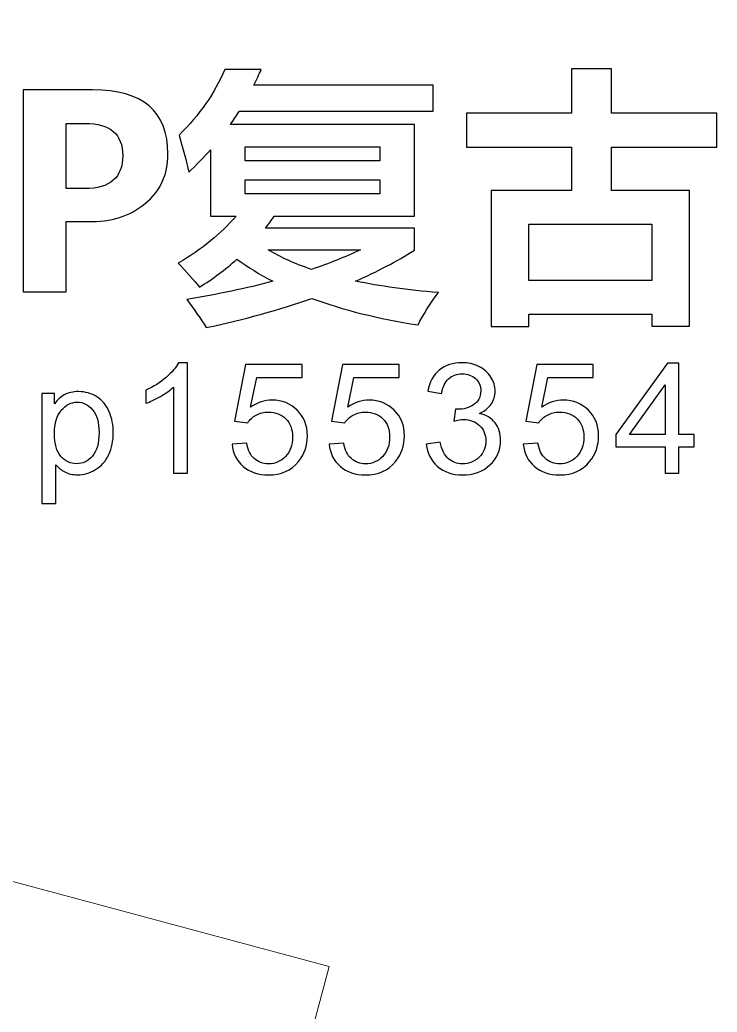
# Model space of a CAD drawing. Header units: centimetres. Extents: x -84 to 49, y -29 to 29.
# Drawn here: x 26.29 to 30.4, y -20.82 to -14.98 of the extents above; entities that cross this region are included whole.
import ezdxf

# ---------------------------------------------------------------- set-up
doc = ezdxf.new("R2010")
doc.units = ezdxf.units.CM
doc.header["$MEASUREMENT"] = 0
doc.layers.add('layer 1', color=7, linetype='Continuous')

msp = doc.modelspace()

# ---------------------------------------------------------------- linework, layer by layer
at = {"layer": 'layer 1', "color": 142, "lineweight": 20}
for points, knots in [([(3.62813, -26.66541), (3.62813, -26.66541), (28.50078, -26.66541), (28.50078, -26.66541), (28.50078, -26.66541), (28.50078, -26.66541), (29.88813, -21.49287), (29.88813, -21.49287), (29.88813, -21.49287), (29.88813, -21.49287), (28.47722, -21.11484), (28.47722, -21.11484), (28.47722, -21.11484), (28.47722, -21.11484), (28.21859, -22.08017), (28.21859, -22.08017), (28.21859, -22.08017), (28.21859, -22.08017), (27.73561, -21.95077), (27.73561, -21.95077), (27.73561, -21.95077), (27.73561, -21.95077), (27.99426, -20.98543), (27.99426, -20.98543), (27.99426, -20.98543), (27.99426, -20.98543), (27.99402, -20.98537), (27.99402, -20.98537), (27.99402, -20.98537), (27.99402, -20.98537), (28.11046, -20.55067), (28.11046, -20.55067), (28.11046, -20.55067), (28.11046, -20.55067), (24.24679, -19.51544), (24.24679, -19.51544), (24.24679, -19.51544), (24.24679, -19.51544), (24.13033, -19.95009), (24.13033, -19.95009), (24.13033, -19.95009), (24.13033, -19.95009), (20.36115, -18.94022), (20.36115, -18.94022), (20.36115, -18.94022), (20.36115, -18.94022), (20.19035, -19.57772), (20.19035, -19.57772), (20.19035, -19.57772), (20.19035, -19.57772), (20.33524, -19.61651), (20.33524, -19.61651), (20.33524, -19.61651), (20.33524, -19.61651), (20.27827, -19.82902), (20.27827, -19.82902), (20.27827, -19.82902), (20.27827, -19.82902), (20.1334, -19.79022), (20.1334, -19.79022), (20.1334, -19.79022), (20.1334, -19.79022), (20.06353, -20.05098), (20.06353, -20.05098), (20.06353, -20.05098), (20.06353, -20.05098), (19.77375, -19.97339), (19.77375, -19.97339), (19.77375, -19.97339), (19.77375, -19.97339), (19.84361, -19.71259), (19.84361, -19.71259), (19.84361, -19.71259), (19.84361, -19.71259), (19.69872, -19.67372), (19.69872, -19.67372), (19.69872, -19.67372), (19.69872, -19.67372), (19.75571, -19.46125), (19.75571, -19.46125), (19.75571, -19.46125), (19.75571, -19.46125), (19.90057, -19.50003), (19.90057, -19.50003), (19.90057, -19.50003), (19.90057, -19.50003), (20.07139, -18.86255), (20.07139, -18.86255), (20.07139, -18.86255), (20.07139, -18.86255), (16.30426, -17.85308), (16.30426, -17.85308), (16.30426, -17.85308), (16.30426, -17.85308), (16.4343, -17.36768), (16.4343, -17.36768), (16.4343, -17.36768), (13.91012, -12.86763), (11.62689, -4.30798), (17.20939, 2.113), (17.20939, 2.113), (17.20939, 2.113), (16.32521, 5.41296), (16.32521, 5.41296), (16.32521, 5.41296), (15.85448, 7.16956), (14.84009, 7.59481), (12.94908, 7.06738), (12.94908, 7.06738), (12.94908, 7.06738), (3.62849, 4.56991), (3.62849, 4.56991), (3.62849, 4.56991), (3.62849, 4.56991), (3.62849, -9.16541), (3.62849, -9.16541), (3.62849, -9.16541), (3.62849, -9.16541), (4.12813, -9.16539), (4.12813, -9.16539), (4.12813, -9.16539), (4.12813, -9.16539), (4.12812, -11.0153), (4.12812, -11.0153), (4.12812, -11.0153), (4.12812, -11.0153), (4.78809, -11.01539), (4.78809, -11.01539), (4.78809, -11.01539), (4.78809, -11.01539), (4.7881, -10.86542), (4.7881, -10.86542), (4.7881, -10.86542), (4.7881, -10.86542), (5.0081, -10.86543), (5.0081, -10.86543), (5.0081, -10.86543), (5.0081, -10.86543), (5.0081, -11.0154), (5.0081, -11.0154), (5.0081, -11.0154), (5.0081, -11.0154), (5.27811, -11.01541), (5.27811, -11.01541), (5.27811, -11.01541), (5.27811, -11.01541), (5.2781, -11.31542), (5.2781, -11.31542), (5.2781, -11.31542), (5.2781, -11.31542), (5.0081, -11.31541), (5.0081, -11.31541), (5.0081, -11.31541), (5.0081, -11.31541), (5.0081, -11.46541), (5.0081, -11.46541), (5.0081, -11.46541), (5.0081, -11.46541), (4.78808, -11.46542), (4.78808, -11.46542), (4.78808, -11.46542), (4.78808, -11.46542), (4.7881, -11.31541), (4.7881, -11.31541), (4.7881, -11.31541), (4.7881, -11.31541), (4.12809, -11.31541), (4.12809, -11.31541), (4.12809, -11.31541), (4.12809, -11.31541), (4.1281, -13.16539), (4.1281, -13.16539), (4.1281, -13.16539), (4.1281, -13.16539), (3.62849, -13.16541), (3.62849, -13.16541), (3.62849, -13.16541), (3.62849, -13.16541), (3.62849, -14.3219), (3.62849, -14.3219), (3.62849, -14.3219), (3.62849, -14.3219), (3.62813, -14.3219), (3.62813, -14.3219), (3.62813, -14.3219), (3.62812, -18.43644), (3.62813, -22.55089), (3.62813, -26.66541)], [0, 0, 0, 0, 0.0212766, 0.0212766, 0.0212766, 0.0212766, 0.0425532, 0.0425532, 0.0425532, 0.0425532, 0.0638298, 0.0638298, 0.0638298, 0.0638298, 0.0851064, 0.0851064, 0.0851064, 0.0851064, 0.106383, 0.106383, 0.106383, 0.106383, 0.1276596, 0.1276596, 0.1276596, 0.1276596, 0.1489362, 0.1489362, 0.1489362, 0.1489362, 0.1702128, 0.1702128, 0.1702128, 0.1702128, 0.1914894, 0.1914894, 0.1914894, 0.1914894, 0.212766, 0.212766, 0.212766, 0.212766, 0.2340426, 0.2340426, 0.2340426, 0.2340426, 0.2553191, 0.2553191, 0.2553191, 0.2553191, 0.2765957, 0.2765957, 0.2765957, 0.2765957, 0.2978723, 0.2978723, 0.2978723, 0.2978723, 0.3191489, 0.3191489, 0.3191489, 0.3191489, 0.3404255, 0.3404255, 0.3404255, 0.3404255, 0.3617021, 0.3617021, 0.3617021, 0.3617021, 0.3829787, 0.3829787, 0.3829787, 0.3829787, 0.4042553, 0.4042553, 0.4042553, 0.4042553, 0.4255319, 0.4255319, 0.4255319, 0.4255319, 0.4468085, 0.4468085, 0.4468085, 0.4468085, 0.4680851, 0.4680851, 0.4680851, 0.4680851, 0.4893617, 0.4893617, 0.4893617, 0.4893617, 0.5106383, 0.5106383, 0.5106383, 0.5106383, 0.5319149, 0.5319149, 0.5319149, 0.5319149, 0.5531915, 0.5531915, 0.5531915, 0.5531915, 0.5744681, 0.5744681, 0.5744681, 0.5744681, 0.5957447, 0.5957447, 0.5957447, 0.5957447, 0.6170213, 0.6170213, 0.6170213, 0.6170213, 0.6382979, 0.6382979, 0.6382979, 0.6382979, 0.6595745, 0.6595745, 0.6595745, 0.6595745, 0.6808511, 0.6808511, 0.6808511, 0.6808511, 0.7021277, 0.7021277, 0.7021277, 0.7021277, 0.7234043, 0.7234043, 0.7234043, 0.7234043, 0.7446809, 0.7446809, 0.7446809, 0.7446809, 0.7659574, 0.7659574, 0.7659574, 0.7659574, 0.787234, 0.787234, 0.787234, 0.787234, 0.8085106, 0.8085106, 0.8085106, 0.8085106, 0.8297872, 0.8297872, 0.8297872, 0.8297872, 0.8510638, 0.8510638, 0.8510638, 0.8510638, 0.8723404, 0.8723404, 0.8723404, 0.8723404, 0.893617, 0.893617, 0.893617, 0.893617, 0.9148936, 0.9148936, 0.9148936, 0.9148936, 0.9361702, 0.9361702, 0.9361702, 0.9361702, 0.9574468, 0.9574468, 0.9574468, 0.9574468, 0.9787234, 0.9787234, 0.9787234, 0.9787234, 1, 1, 1, 1]), ([(48.16047, 1.17532), (48.16047, 1.17532), (48.16046, -23.69733), (48.16046, -23.69733), (48.16046, -23.69733), (48.16046, -23.69733), (42.98791, -25.0847), (42.98791, -25.0847), (42.98791, -25.0847), (42.98791, -25.0847), (42.60987, -23.67379), (42.60987, -23.67379), (42.60987, -23.67379), (42.60987, -23.67379), (43.57524, -23.41513), (43.57524, -23.41513), (43.57524, -23.41513), (43.57524, -23.41513), (43.44583, -22.93214), (43.44583, -22.93214), (43.44583, -22.93214), (43.44583, -22.93214), (42.48046, -23.19082), (42.48046, -23.19082), (42.48046, -23.19082), (42.48046, -23.19082), (42.4804, -23.19059), (42.4804, -23.19059), (42.4804, -23.19059), (42.4804, -23.19059), (42.04573, -23.30701), (42.04573, -23.30701), (42.04573, -23.30701), (42.04573, -23.30701), (41.01048, -19.44335), (41.01048, -19.44335), (41.01048, -19.44335), (41.01048, -19.44335), (41.44513, -19.32691), (41.44513, -19.32691), (41.44513, -19.32691), (41.44513, -19.32691), (40.43524, -15.55772), (40.43524, -15.55772), (40.43524, -15.55772), (40.43524, -15.55772), (41.07276, -15.38691), (41.07276, -15.38691), (41.07276, -15.38691), (41.07276, -15.38691), (41.11155, -15.53181), (41.11155, -15.53181), (41.11155, -15.53181), (41.11155, -15.53181), (41.32406, -15.47484), (41.32406, -15.47484), (41.32406, -15.47484), (41.32406, -15.47484), (41.28523, -15.32994), (41.28523, -15.32994), (41.28523, -15.32994), (41.28523, -15.32994), (41.54602, -15.26009), (41.54602, -15.26009), (41.54602, -15.26009), (41.54602, -15.26009), (41.46842, -14.9703), (41.46842, -14.9703), (41.46842, -14.9703), (41.46842, -14.9703), (41.2076, -15.04018), (41.2076, -15.04018), (41.2076, -15.04018), (41.2076, -15.04018), (41.16875, -14.8953), (41.16875, -14.8953), (41.16875, -14.8953), (41.16875, -14.8953), (40.95628, -14.95226), (40.95628, -14.95226), (40.95628, -14.95226), (40.95628, -14.95226), (40.99507, -15.09714), (40.99507, -15.09714), (40.99507, -15.09714), (40.99507, -15.09714), (40.3576, -15.26796), (40.3576, -15.26796), (40.3576, -15.26796), (40.3576, -15.26796), (39.34812, -11.50082), (39.34812, -11.50082), (39.34812, -11.50082), (39.34812, -11.50082), (38.86273, -11.63085), (38.86273, -11.63085), (38.86273, -11.63085), (34.36266, -9.10666), (25.80303, -6.82345), (19.38205, -12.40595), (19.38205, -12.40595), (19.38205, -12.40595), (16.08209, -11.52176), (16.08209, -11.52176), (16.08209, -11.52176), (14.32547, -11.05105), (13.90024, -10.03662), (14.42767, -8.14566), (14.42767, -8.14566), (14.42767, -8.14566), (16.92514, 1.17496), (16.92514, 1.17496), (16.92514, 1.17496), (16.92514, 1.17496), (30.66046, 1.17496), (30.66046, 1.17496), (30.66046, 1.17496), (30.66046, 1.17496), (30.66044, 0.67532), (30.66044, 0.67532), (30.66044, 0.67532), (30.66044, 0.67532), (32.51034, 0.67531), (32.51034, 0.67531), (32.51034, 0.67531), (32.51034, 0.67531), (32.51045, 0.01535), (32.51045, 0.01535), (32.51045, 0.01535), (32.51045, 0.01535), (32.36046, 0.01534), (32.36046, 0.01534), (32.36046, 0.01534), (32.36046, 0.01534), (32.36046, -0.20466), (32.36046, -0.20466), (32.36046, -0.20466), (32.36046, -0.20466), (32.51045, -0.20465), (32.51045, -0.20465), (32.51045, -0.20465), (32.51045, -0.20465), (32.51045, -0.47466), (32.51045, -0.47466), (32.51045, -0.47466), (32.51045, -0.47466), (32.81045, -0.47465), (32.81045, -0.47465), (32.81045, -0.47465), (32.81045, -0.47465), (32.81045, -0.20465), (32.81045, -0.20465), (32.81045, -0.20465), (32.81045, -0.20465), (32.96047, -0.20465), (32.96047, -0.20465), (32.96047, -0.20465), (32.96047, -0.20465), (32.96045, 0.01534), (32.96045, 0.01534), (32.96045, 0.01534), (32.96045, 0.01534), (32.81045, 0.01534), (32.81045, 0.01534), (32.81045, 0.01534), (32.81045, 0.01534), (32.81045, 0.67534), (32.81045, 0.67534), (32.81045, 0.67534), (32.81045, 0.67534), (34.66046, 0.67535), (34.66046, 0.67535), (34.66046, 0.67535), (34.66046, 0.67535), (34.66044, 1.17496), (34.66044, 1.17496), (34.66044, 1.17496), (34.66044, 1.17496), (35.81695, 1.17496), (35.81695, 1.17496), (35.81695, 1.17496), (35.81695, 1.17496), (35.81695, 1.17532), (35.81695, 1.17532), (35.81695, 1.17532), (39.66479, 1.17532), (43.51265, 1.17277), (47.36048, 1.17279), (47.36048, 1.17279), (47.36048, 1.17279), (47.36049, 1.17534), (47.36049, 1.17534), (47.36049, 1.17534), (47.36049, 1.17534), (48.16047, 1.17532), (48.16047, 1.17532)], [0, 0, 0, 0, 0.0204082, 0.0204082, 0.0204082, 0.0204082, 0.0408163, 0.0408163, 0.0408163, 0.0408163, 0.0612245, 0.0612245, 0.0612245, 0.0612245, 0.0816327, 0.0816327, 0.0816327, 0.0816327, 0.1020408, 0.1020408, 0.1020408, 0.1020408, 0.122449, 0.122449, 0.122449, 0.122449, 0.1428571, 0.1428571, 0.1428571, 0.1428571, 0.1632653, 0.1632653, 0.1632653, 0.1632653, 0.1836735, 0.1836735, 0.1836735, 0.1836735, 0.2040816, 0.2040816, 0.2040816, 0.2040816, 0.2244898, 0.2244898, 0.2244898, 0.2244898, 0.244898, 0.244898, 0.244898, 0.244898, 0.2653061, 0.2653061, 0.2653061, 0.2653061, 0.2857143, 0.2857143, 0.2857143, 0.2857143, 0.3061224, 0.3061224, 0.3061224, 0.3061224, 0.3265306, 0.3265306, 0.3265306, 0.3265306, 0.3469388, 0.3469388, 0.3469388, 0.3469388, 0.3673469, 0.3673469, 0.3673469, 0.3673469, 0.3877551, 0.3877551, 0.3877551, 0.3877551, 0.4081633, 0.4081633, 0.4081633, 0.4081633, 0.4285714, 0.4285714, 0.4285714, 0.4285714, 0.4489796, 0.4489796, 0.4489796, 0.4489796, 0.4693878, 0.4693878, 0.4693878, 0.4693878, 0.4897959, 0.4897959, 0.4897959, 0.4897959, 0.5102041, 0.5102041, 0.5102041, 0.5102041, 0.5306122, 0.5306122, 0.5306122, 0.5306122, 0.5510204, 0.5510204, 0.5510204, 0.5510204, 0.5714286, 0.5714286, 0.5714286, 0.5714286, 0.5918367, 0.5918367, 0.5918367, 0.5918367, 0.6122449, 0.6122449, 0.6122449, 0.6122449, 0.6326531, 0.6326531, 0.6326531, 0.6326531, 0.6530612, 0.6530612, 0.6530612, 0.6530612, 0.6734694, 0.6734694, 0.6734694, 0.6734694, 0.6938776, 0.6938776, 0.6938776, 0.6938776, 0.7142857, 0.7142857, 0.7142857, 0.7142857, 0.7346939, 0.7346939, 0.7346939, 0.7346939, 0.755102, 0.755102, 0.755102, 0.755102, 0.7755102, 0.7755102, 0.7755102, 0.7755102, 0.7959184, 0.7959184, 0.7959184, 0.7959184, 0.8163265, 0.8163265, 0.8163265, 0.8163265, 0.8367347, 0.8367347, 0.8367347, 0.8367347, 0.8571429, 0.8571429, 0.8571429, 0.8571429, 0.877551, 0.877551, 0.877551, 0.877551, 0.8979592, 0.8979592, 0.8979592, 0.8979592, 0.9183673, 0.9183673, 0.9183673, 0.9183673, 0.9387755, 0.9387755, 0.9387755, 0.9387755, 0.9591837, 0.9591837, 0.9591837, 0.9591837, 0.9795918, 0.9795918, 0.9795918, 0.9795918, 1, 1, 1, 1])]:
    msp.add_open_spline(points, degree=3, knots=knots, dxfattribs=at)
at = {"layer": 'layer 1', "color": 250}
for points, knots in [([(28.61335, -16.20257), (28.61335, -16.20257), (28.61335, -16.33184), (28.61335, -16.33184), (28.61335, -16.33184), (28.50741, -16.39792), (28.39125, -16.45875), (28.26539, -16.5146), (28.26539, -16.5146), (28.40882, -16.54423), (28.57139, -16.56678), (28.75311, -16.58225), (28.75311, -16.58225), (28.70302, -16.64964), (28.6629, -16.71336), (28.63327, -16.77262), (28.63327, -16.77262), (28.39938, -16.73643), (28.19118, -16.68399), (28.00868, -16.61608), (28.00868, -16.61608), (27.81989, -16.68242), (27.61222, -16.73984), (27.38566, -16.78809), (27.38566, -16.78809), (27.35393, -16.7367), (27.31565, -16.68163), (27.27055, -16.62211), (27.27055, -16.62211), (27.45384, -16.59248), (27.62323, -16.55682), (27.7782, -16.51539), (27.7782, -16.51539), (27.70137, -16.47527), (27.63083, -16.43174), (27.56633, -16.38481), (27.56633, -16.38481), (27.4992, -16.44564), (27.42578, -16.5007), (27.34581, -16.55), (27.34581, -16.55), (27.30988, -16.5049), (27.26845, -16.4577), (27.22125, -16.40867), (27.22125, -16.40867), (27.36075, -16.32607), (27.47403, -16.23403), (27.56161, -16.13203), (27.56161, -16.13203), (27.56161, -16.13203), (27.41031, -16.13203), (27.41031, -16.13203), (27.41031, -16.13203), (27.41031, -16.13203), (27.41031, -15.74107), (27.41031, -15.74107), (27.41031, -15.74107), (27.37045, -15.78644), (27.32798, -15.83023), (27.28288, -15.87244), (27.28288, -15.87244), (27.26845, -15.80794), (27.24957, -15.73504), (27.22597, -15.65428), (27.22597, -15.65428), (27.34686, -15.53524), (27.43653, -15.40623), (27.49474, -15.26699), (27.49474, -15.26699), (27.49474, -15.26699), (27.71002, -15.26699), (27.71002, -15.26699), (27.71002, -15.26699), (27.69612, -15.29819), (27.6817, -15.32887), (27.66702, -15.35929), (27.66702, -15.35929), (27.66702, -15.35929), (28.72243, -15.35929), (28.72243, -15.35929), (28.72243, -15.35929), (28.72243, -15.35929), (28.72243, -15.51295), (28.72243, -15.51295), (28.72243, -15.51295), (28.72243, -15.51295), (27.58075, -15.51295), (27.58075, -15.51295), (27.58075, -15.51295), (27.56397, -15.53943), (27.54666, -15.56565), (27.52857, -15.59109), (27.52857, -15.59109), (27.52857, -15.59109), (28.61335, -15.59109), (28.61335, -15.59109), (28.61335, -15.59109), (28.61335, -15.59109), (28.61335, -16.13203), (28.61335, -16.13203), (28.61335, -16.13203), (28.61335, -16.13203), (27.78606, -16.13203), (27.78606, -16.13203), (27.78606, -16.13203), (27.76954, -16.15668), (27.7525, -16.18002), (27.73441, -16.20257), (27.73441, -16.20257), (27.73441, -16.20257), (28.61335, -16.20257), (28.61335, -16.20257)], [0, 0, 0, 0, 0.0357143, 0.0357143, 0.0357143, 0.0357143, 0.0714286, 0.0714286, 0.0714286, 0.0714286, 0.1071429, 0.1071429, 0.1071429, 0.1071429, 0.1428571, 0.1428571, 0.1428571, 0.1428571, 0.1785714, 0.1785714, 0.1785714, 0.1785714, 0.2142857, 0.2142857, 0.2142857, 0.2142857, 0.25, 0.25, 0.25, 0.25, 0.2857143, 0.2857143, 0.2857143, 0.2857143, 0.3214286, 0.3214286, 0.3214286, 0.3214286, 0.3571429, 0.3571429, 0.3571429, 0.3571429, 0.3928571, 0.3928571, 0.3928571, 0.3928571, 0.4285714, 0.4285714, 0.4285714, 0.4285714, 0.4642857, 0.4642857, 0.4642857, 0.4642857, 0.5, 0.5, 0.5, 0.5, 0.5357143, 0.5357143, 0.5357143, 0.5357143, 0.5714286, 0.5714286, 0.5714286, 0.5714286, 0.6071429, 0.6071429, 0.6071429, 0.6071429, 0.6428571, 0.6428571, 0.6428571, 0.6428571, 0.6785714, 0.6785714, 0.6785714, 0.6785714, 0.7142857, 0.7142857, 0.7142857, 0.7142857, 0.75, 0.75, 0.75, 0.75, 0.7857143, 0.7857143, 0.7857143, 0.7857143, 0.8214286, 0.8214286, 0.8214286, 0.8214286, 0.8571429, 0.8571429, 0.8571429, 0.8571429, 0.8928571, 0.8928571, 0.8928571, 0.8928571, 0.9285714, 0.9285714, 0.9285714, 0.9285714, 0.9642857, 0.9642857, 0.9642857, 0.9642857, 1, 1, 1, 1]), ([(28.9192, -15.52501), (28.9192, -15.52501), (29.53828, -15.52501), (29.53828, -15.52501), (29.53828, -15.52501), (29.53828, -15.52501), (29.53828, -15.26384), (29.53828, -15.26384), (29.53828, -15.26384), (29.53828, -15.26384), (29.77322, -15.26384), (29.77322, -15.26384), (29.77322, -15.26384), (29.77322, -15.26384), (29.77322, -15.52501), (29.77322, -15.52501), (29.77322, -15.52501), (29.77322, -15.52501), (30.39415, -15.52501), (30.39415, -15.52501), (30.39415, -15.52501), (30.39415, -15.52501), (30.39415, -15.72482), (30.39415, -15.72482), (30.39415, -15.72482), (30.39415, -15.72482), (29.77322, -15.72482), (29.77322, -15.72482), (29.77322, -15.72482), (29.77322, -15.72482), (29.77322, -15.98152), (29.77322, -15.98152), (29.77322, -15.98152), (29.77322, -15.98152), (30.23262, -15.98152), (30.23262, -15.98152), (30.23262, -15.98152), (30.23262, -15.98152), (30.23262, -16.78049), (30.23262, -16.78049), (30.23262, -16.78049), (30.23262, -16.78049), (30.01158, -16.78049), (30.01158, -16.78049), (30.01158, -16.78049), (30.01158, -16.78049), (30.01158, -16.70812), (30.01158, -16.70812), (30.01158, -16.70812), (30.01158, -16.70812), (29.28629, -16.70812), (29.28629, -16.70812), (29.28629, -16.70812), (29.28629, -16.70812), (29.28629, -16.7818), (29.28629, -16.7818), (29.28629, -16.7818), (29.28629, -16.7818), (29.06499, -16.7818), (29.06499, -16.7818), (29.06499, -16.7818), (29.06499, -16.7818), (29.06499, -15.98152), (29.06499, -15.98152), (29.06499, -15.98152), (29.06499, -15.98152), (29.53828, -15.98152), (29.53828, -15.98152), (29.53828, -15.98152), (29.53828, -15.98152), (29.53828, -15.72482), (29.53828, -15.72482), (29.53828, -15.72482), (29.53828, -15.72482), (28.9192, -15.72482), (28.9192, -15.72482), (28.9192, -15.72482), (28.9192, -15.72482), (28.9192, -15.52501), (28.9192, -15.52501)], [0, 0, 0, 0, 0.05, 0.05, 0.05, 0.05, 0.1, 0.1, 0.1, 0.1, 0.15, 0.15, 0.15, 0.15, 0.2, 0.2, 0.2, 0.2, 0.25, 0.25, 0.25, 0.25, 0.3, 0.3, 0.3, 0.3, 0.35, 0.35, 0.35, 0.35, 0.4, 0.4, 0.4, 0.4, 0.45, 0.45, 0.45, 0.45, 0.5, 0.5, 0.5, 0.5, 0.55, 0.55, 0.55, 0.55, 0.6, 0.6, 0.6, 0.6, 0.65, 0.65, 0.65, 0.65, 0.7, 0.7, 0.7, 0.7, 0.75, 0.75, 0.75, 0.75, 0.8, 0.8, 0.8, 0.8, 0.85, 0.85, 0.85, 0.85, 0.9, 0.9, 0.9, 0.9, 0.95, 0.95, 0.95, 0.95, 1, 1, 1, 1]), ([(26.55995, -16.1635), (26.55995, -16.1635), (26.55995, -16.57832), (26.55995, -16.57832), (26.55995, -16.57832), (26.55995, -16.57832), (26.30639, -16.57832), (26.30639, -16.57832), (26.30639, -16.57832), (26.30639, -16.57832), (26.30639, -15.3884), (26.30639, -15.3884), (26.30639, -15.3884), (26.30639, -15.3884), (26.71597, -15.3884), (26.71597, -15.3884), (26.71597, -15.3884), (27.01201, -15.3884), (27.15989, -15.51373), (27.15989, -15.76467), (27.15989, -15.76467), (27.15989, -15.8866), (27.11532, -15.98441), (27.0259, -16.05783), (27.0259, -16.05783), (26.93649, -16.13125), (26.82479, -16.16665), (26.69053, -16.1635), (26.69053, -16.1635), (26.69053, -16.1635), (26.55995, -16.1635), (26.55995, -16.1635)], [0, 0, 0, 0, 0.125, 0.125, 0.125, 0.125, 0.25, 0.25, 0.25, 0.25, 0.375, 0.375, 0.375, 0.375, 0.5, 0.5, 0.5, 0.5, 0.625, 0.625, 0.625, 0.625, 0.75, 0.75, 0.75, 0.75, 0.875, 0.875, 0.875, 0.875, 1, 1, 1, 1]), ([(26.55995, -15.58506), (26.55995, -15.58506), (26.55995, -15.9692), (26.55995, -15.9692), (26.55995, -15.9692), (26.55995, -15.9692), (26.66982, -15.9692), (26.66982, -15.9692), (26.66982, -15.9692), (26.81902, -15.9692), (26.89349, -15.90443), (26.89349, -15.7749), (26.89349, -15.7749), (26.89349, -15.64825), (26.81954, -15.58506), (26.67218, -15.58506), (26.67218, -15.58506), (26.67218, -15.58506), (26.55995, -15.58506), (26.55995, -15.58506)], [0, 0, 0, 0, 0.2, 0.2, 0.2, 0.2, 0.4, 0.4, 0.4, 0.4, 0.6, 0.6, 0.6, 0.6, 0.8, 0.8, 0.8, 0.8, 1, 1, 1, 1]), ([(28.40908, -15.72324), (28.40908, -15.72324), (27.61457, -15.72324), (27.61457, -15.72324), (27.61457, -15.72324), (27.61457, -15.72324), (27.61457, -15.80636), (27.61457, -15.80636), (27.61457, -15.80636), (27.61457, -15.80636), (28.40908, -15.80636), (28.40908, -15.80636), (28.40908, -15.80636), (28.40908, -15.80636), (28.40908, -15.72324), (28.40908, -15.72324)], [0, 0, 0, 0, 0.25, 0.25, 0.25, 0.25, 0.5, 0.5, 0.5, 0.5, 0.75, 0.75, 0.75, 0.75, 1, 1, 1, 1]), ([(28.40908, -15.99988), (28.40908, -15.99988), (28.40908, -15.91702), (28.40908, -15.91702), (28.40908, -15.91702), (28.40908, -15.91702), (27.61457, -15.91702), (27.61457, -15.91702), (27.61457, -15.91702), (27.61457, -15.91702), (27.61457, -15.99988), (27.61457, -15.99988), (27.61457, -15.99988), (27.61457, -15.99988), (28.40908, -15.99988), (28.40908, -15.99988)], [0, 0, 0, 0, 0.25, 0.25, 0.25, 0.25, 0.5, 0.5, 0.5, 0.5, 0.75, 0.75, 0.75, 0.75, 1, 1, 1, 1]), ([(30.01158, -16.17818), (30.01158, -16.17818), (29.28629, -16.17818), (29.28629, -16.17818), (29.28629, -16.17818), (29.28629, -16.17818), (29.28629, -16.51146), (29.28629, -16.51146), (29.28629, -16.51146), (29.28629, -16.51146), (30.01158, -16.51146), (30.01158, -16.51146), (30.01158, -16.51146), (30.01158, -16.51146), (30.01158, -16.17818), (30.01158, -16.17818)], [0, 0, 0, 0, 0.25, 0.25, 0.25, 0.25, 0.5, 0.5, 0.5, 0.5, 0.75, 0.75, 0.75, 0.75, 1, 1, 1, 1]), ([(28.00632, -16.44538), (28.10937, -16.4105), (28.20508, -16.37222), (28.29371, -16.33027), (28.29371, -16.33027), (28.29371, -16.33027), (27.75145, -16.33027), (27.75145, -16.33027), (27.75145, -16.33027), (27.82303, -16.37379), (27.90799, -16.41208), (28.00632, -16.44538)], [0, 0, 0, 0, 0.3333333, 0.3333333, 0.3333333, 0.3333333, 0.6666667, 0.6666667, 0.6666667, 0.6666667, 1, 1, 1, 1]), ([(27.27567, -17.64481), (27.27567, -17.64481), (27.19358, -17.64481), (27.19358, -17.64481), (27.19358, -17.64481), (27.19358, -17.64481), (27.19358, -17.13834), (27.19358, -17.13834), (27.19358, -17.13834), (27.17379, -17.15658), (27.14793, -17.17482), (27.11584, -17.19306), (27.11584, -17.19306), (27.0836, -17.2113), (27.05478, -17.22501), (27.02923, -17.23406), (27.02923, -17.23406), (27.02923, -17.23406), (27.02923, -17.15733), (27.02923, -17.15733), (27.02923, -17.15733), (27.07519, -17.13638), (27.11538, -17.11106), (27.1498, -17.08136), (27.1498, -17.08136), (27.18407, -17.05152), (27.20854, -17.02273), (27.22286, -16.99469), (27.22286, -16.99469), (27.22286, -16.99469), (27.27567, -16.99469), (27.27567, -16.99469), (27.27567, -16.99469), (27.27567, -16.99469), (27.27567, -17.64481), (27.27567, -17.64481)], [0, 0, 0, 0, 0.1111111, 0.1111111, 0.1111111, 0.1111111, 0.2222222, 0.2222222, 0.2222222, 0.2222222, 0.3333333, 0.3333333, 0.3333333, 0.3333333, 0.4444444, 0.4444444, 0.4444444, 0.4444444, 0.5555556, 0.5555556, 0.5555556, 0.5555556, 0.6666667, 0.6666667, 0.6666667, 0.6666667, 0.7777778, 0.7777778, 0.7777778, 0.7777778, 0.8888889, 0.8888889, 0.8888889, 0.8888889, 1, 1, 1, 1]), ([(27.53808, -17.47523), (27.53808, -17.47523), (27.62438, -17.46815), (27.62438, -17.46815), (27.62438, -17.46815), (27.63077, -17.50885), (27.64557, -17.5393), (27.66878, -17.5598), (27.66878, -17.5598), (27.69215, -17.5803), (27.72019, -17.59055), (27.75306, -17.59055), (27.75306, -17.59055), (27.79263, -17.59055), (27.82612, -17.57607), (27.85338, -17.54728), (27.85338, -17.54728), (27.8808, -17.51834), (27.89451, -17.48006), (27.89451, -17.43242), (27.89451, -17.43242), (27.89451, -17.38705), (27.88142, -17.35133), (27.8551, -17.3251), (27.8551, -17.3251), (27.82877, -17.29887), (27.79434, -17.28576), (27.75166, -17.28576), (27.75166, -17.28576), (27.72518, -17.28576), (27.70134, -17.29164), (27.68, -17.30324), (27.68, -17.30324), (27.65865, -17.31485), (27.64198, -17.32992), (27.62984, -17.34846), (27.62984, -17.34846), (27.62984, -17.34846), (27.55272, -17.33882), (27.55272, -17.33882), (27.55272, -17.33882), (27.55272, -17.33882), (27.61753, -17.0063), (27.61753, -17.0063), (27.61753, -17.0063), (27.61753, -17.0063), (27.95028, -17.0063), (27.95028, -17.0063), (27.95028, -17.0063), (27.95028, -17.0063), (27.95028, -17.08227), (27.95028, -17.08227), (27.95028, -17.08227), (27.95028, -17.08227), (27.68327, -17.08227), (27.68327, -17.08227), (27.68327, -17.08227), (27.68327, -17.08227), (27.64713, -17.25622), (27.64713, -17.25622), (27.64713, -17.25622), (27.68732, -17.22908), (27.72954, -17.21552), (27.77362, -17.21552), (27.77362, -17.21552), (27.83204, -17.21552), (27.88127, -17.23511), (27.92146, -17.2743), (27.92146, -17.2743), (27.96165, -17.31349), (27.98175, -17.36384), (27.98175, -17.42534), (27.98175, -17.42534), (27.98175, -17.48398), (27.96399, -17.53462), (27.92879, -17.57728), (27.92879, -17.57728), (27.88578, -17.62959), (27.82722, -17.65581), (27.75306, -17.65581), (27.75306, -17.65581), (27.69215, -17.65581), (27.64246, -17.63938), (27.60397, -17.60637), (27.60397, -17.60637), (27.5655, -17.57336), (27.54353, -17.52965), (27.53808, -17.47523)], [0, 0, 0, 0, 0.0454545, 0.0454545, 0.0454545, 0.0454545, 0.0909091, 0.0909091, 0.0909091, 0.0909091, 0.1363636, 0.1363636, 0.1363636, 0.1363636, 0.1818182, 0.1818182, 0.1818182, 0.1818182, 0.2272727, 0.2272727, 0.2272727, 0.2272727, 0.2727273, 0.2727273, 0.2727273, 0.2727273, 0.3181818, 0.3181818, 0.3181818, 0.3181818, 0.3636364, 0.3636364, 0.3636364, 0.3636364, 0.4090909, 0.4090909, 0.4090909, 0.4090909, 0.4545455, 0.4545455, 0.4545455, 0.4545455, 0.5, 0.5, 0.5, 0.5, 0.5454545, 0.5454545, 0.5454545, 0.5454545, 0.5909091, 0.5909091, 0.5909091, 0.5909091, 0.6363636, 0.6363636, 0.6363636, 0.6363636, 0.6818182, 0.6818182, 0.6818182, 0.6818182, 0.7272727, 0.7272727, 0.7272727, 0.7272727, 0.7727273, 0.7727273, 0.7727273, 0.7727273, 0.8181818, 0.8181818, 0.8181818, 0.8181818, 0.8636364, 0.8636364, 0.8636364, 0.8636364, 0.9090909, 0.9090909, 0.9090909, 0.9090909, 0.9545455, 0.9545455, 0.9545455, 0.9545455, 1, 1, 1, 1]), ([(28.10987, -17.47523), (28.10987, -17.47523), (28.19617, -17.46815), (28.19617, -17.46815), (28.19617, -17.46815), (28.20256, -17.50885), (28.21736, -17.5393), (28.24057, -17.5598), (28.24057, -17.5598), (28.26394, -17.5803), (28.29198, -17.59055), (28.32485, -17.59055), (28.32485, -17.59055), (28.36442, -17.59055), (28.39791, -17.57607), (28.42517, -17.54728), (28.42517, -17.54728), (28.45259, -17.51834), (28.4663, -17.48006), (28.4663, -17.43242), (28.4663, -17.43242), (28.4663, -17.38705), (28.45321, -17.35133), (28.42689, -17.3251), (28.42689, -17.3251), (28.40056, -17.29887), (28.36613, -17.28576), (28.32345, -17.28576), (28.32345, -17.28576), (28.29697, -17.28576), (28.27313, -17.29164), (28.25179, -17.30324), (28.25179, -17.30324), (28.23044, -17.31485), (28.21377, -17.32992), (28.20163, -17.34846), (28.20163, -17.34846), (28.20163, -17.34846), (28.12451, -17.33882), (28.12451, -17.33882), (28.12451, -17.33882), (28.12451, -17.33882), (28.18932, -17.0063), (28.18932, -17.0063), (28.18932, -17.0063), (28.18932, -17.0063), (28.52207, -17.0063), (28.52207, -17.0063), (28.52207, -17.0063), (28.52207, -17.0063), (28.52207, -17.08227), (28.52207, -17.08227), (28.52207, -17.08227), (28.52207, -17.08227), (28.25506, -17.08227), (28.25506, -17.08227), (28.25506, -17.08227), (28.25506, -17.08227), (28.21892, -17.25622), (28.21892, -17.25622), (28.21892, -17.25622), (28.25911, -17.22908), (28.30133, -17.21552), (28.34541, -17.21552), (28.34541, -17.21552), (28.40383, -17.21552), (28.45306, -17.23511), (28.49325, -17.2743), (28.49325, -17.2743), (28.53344, -17.31349), (28.55354, -17.36384), (28.55354, -17.42534), (28.55354, -17.42534), (28.55354, -17.48398), (28.53578, -17.53462), (28.50058, -17.57728), (28.50058, -17.57728), (28.45757, -17.62959), (28.39901, -17.65581), (28.32485, -17.65581), (28.32485, -17.65581), (28.26394, -17.65581), (28.21425, -17.63938), (28.17576, -17.60637), (28.17576, -17.60637), (28.13729, -17.57336), (28.11532, -17.52965), (28.10987, -17.47523)], [0, 0, 0, 0, 0.0454545, 0.0454545, 0.0454545, 0.0454545, 0.0909091, 0.0909091, 0.0909091, 0.0909091, 0.1363636, 0.1363636, 0.1363636, 0.1363636, 0.1818182, 0.1818182, 0.1818182, 0.1818182, 0.2272727, 0.2272727, 0.2272727, 0.2272727, 0.2727273, 0.2727273, 0.2727273, 0.2727273, 0.3181818, 0.3181818, 0.3181818, 0.3181818, 0.3636364, 0.3636364, 0.3636364, 0.3636364, 0.4090909, 0.4090909, 0.4090909, 0.4090909, 0.4545455, 0.4545455, 0.4545455, 0.4545455, 0.5, 0.5, 0.5, 0.5, 0.5454545, 0.5454545, 0.5454545, 0.5454545, 0.5909091, 0.5909091, 0.5909091, 0.5909091, 0.6363636, 0.6363636, 0.6363636, 0.6363636, 0.6818182, 0.6818182, 0.6818182, 0.6818182, 0.7272727, 0.7272727, 0.7272727, 0.7272727, 0.7727273, 0.7727273, 0.7727273, 0.7727273, 0.8181818, 0.8181818, 0.8181818, 0.8181818, 0.8636364, 0.8636364, 0.8636364, 0.8636364, 0.9090909, 0.9090909, 0.9090909, 0.9090909, 0.9545455, 0.9545455, 0.9545455, 0.9545455, 1, 1, 1, 1]), ([(28.68212, -17.47388), (28.68212, -17.47388), (28.76421, -17.46333), (28.76421, -17.46333), (28.76421, -17.46333), (28.77372, -17.50839), (28.78976, -17.5408), (28.81235, -17.5607), (28.81235, -17.5607), (28.8351, -17.5806), (28.86267, -17.59055), (28.89523, -17.59055), (28.89523, -17.59055), (28.93386, -17.59055), (28.96658, -17.57758), (28.99321, -17.55166), (28.99321, -17.55166), (29.0197, -17.52573), (29.0331, -17.49362), (29.0331, -17.45534), (29.0331, -17.45534), (29.0331, -17.41886), (29.02079, -17.38871), (28.99618, -17.36505), (28.99618, -17.36505), (28.97141, -17.34138), (28.94009, -17.32947), (28.90208, -17.32947), (28.90208, -17.32947), (28.88651, -17.32947), (28.86719, -17.33249), (28.84413, -17.33837), (28.84413, -17.33837), (28.84413, -17.33837), (28.85332, -17.26858), (28.85332, -17.26858), (28.85332, -17.26858), (28.85878, -17.26918), (28.86314, -17.26948), (28.86657, -17.26948), (28.86657, -17.26948), (28.90146, -17.26948), (28.93293, -17.26059), (28.96097, -17.24295), (28.96097, -17.24295), (28.98901, -17.22531), (29.00303, -17.19803), (29.00303, -17.16125), (29.00303, -17.16125), (29.00303, -17.13216), (28.99275, -17.10789), (28.97234, -17.0889), (28.97234, -17.0889), (28.95194, -17.06976), (28.9256, -17.06011), (28.89336, -17.06011), (28.89336, -17.06011), (28.86142, -17.06011), (28.83479, -17.06991), (28.8136, -17.0892), (28.8136, -17.0892), (28.79225, -17.10865), (28.77855, -17.13789), (28.77247, -17.17678), (28.77247, -17.17678), (28.77247, -17.17678), (28.69037, -17.16261), (28.69037, -17.16261), (28.69037, -17.16261), (28.70034, -17.10925), (28.72325, -17.06795), (28.75877, -17.0387), (28.75877, -17.0387), (28.79444, -17.00946), (28.83868, -16.99469), (28.89164, -16.99469), (28.89164, -16.99469), (28.9281, -16.99469), (28.96174, -17.00238), (28.99244, -17.01745), (28.99244, -17.01745), (29.02312, -17.03268), (29.04665, -17.05333), (29.063, -17.07955), (29.063, -17.07955), (29.07921, -17.10578), (29.08747, -17.13352), (29.08747, -17.16306), (29.08747, -17.16306), (29.08747, -17.19095), (29.07967, -17.21642), (29.0641, -17.23948), (29.0641, -17.23948), (29.04852, -17.2624), (29.02562, -17.28063), (28.99524, -17.2942), (28.99524, -17.2942), (29.03481, -17.30294), (29.0655, -17.32133), (29.08747, -17.34922), (29.08747, -17.34922), (29.10927, -17.37695), (29.12018, -17.41177), (29.12018, -17.45353), (29.12018, -17.45353), (29.12018, -17.51005), (29.09899, -17.55799), (29.05631, -17.59733), (29.05631, -17.59733), (29.01378, -17.63667), (28.95988, -17.65627), (28.89476, -17.65627), (28.89476, -17.65627), (28.83603, -17.65627), (28.78727, -17.63938), (28.74848, -17.60547), (28.74848, -17.60547), (28.7097, -17.5717), (28.68757, -17.52784), (28.68212, -17.47388)], [0, 0, 0, 0, 0.0333333, 0.0333333, 0.0333333, 0.0333333, 0.0666667, 0.0666667, 0.0666667, 0.0666667, 0.1, 0.1, 0.1, 0.1, 0.1333333, 0.1333333, 0.1333333, 0.1333333, 0.1666667, 0.1666667, 0.1666667, 0.1666667, 0.2, 0.2, 0.2, 0.2, 0.2333333, 0.2333333, 0.2333333, 0.2333333, 0.2666667, 0.2666667, 0.2666667, 0.2666667, 0.3, 0.3, 0.3, 0.3, 0.3333333, 0.3333333, 0.3333333, 0.3333333, 0.3666667, 0.3666667, 0.3666667, 0.3666667, 0.4, 0.4, 0.4, 0.4, 0.4333333, 0.4333333, 0.4333333, 0.4333333, 0.4666667, 0.4666667, 0.4666667, 0.4666667, 0.5, 0.5, 0.5, 0.5, 0.5333333, 0.5333333, 0.5333333, 0.5333333, 0.5666667, 0.5666667, 0.5666667, 0.5666667, 0.6, 0.6, 0.6, 0.6, 0.6333333, 0.6333333, 0.6333333, 0.6333333, 0.6666667, 0.6666667, 0.6666667, 0.6666667, 0.7, 0.7, 0.7, 0.7, 0.7333333, 0.7333333, 0.7333333, 0.7333333, 0.7666667, 0.7666667, 0.7666667, 0.7666667, 0.8, 0.8, 0.8, 0.8, 0.8333333, 0.8333333, 0.8333333, 0.8333333, 0.8666667, 0.8666667, 0.8666667, 0.8666667, 0.9, 0.9, 0.9, 0.9, 0.9333333, 0.9333333, 0.9333333, 0.9333333, 0.9666667, 0.9666667, 0.9666667, 0.9666667, 1, 1, 1, 1]), ([(29.25344, -17.47523), (29.25344, -17.47523), (29.33974, -17.46815), (29.33974, -17.46815), (29.33974, -17.46815), (29.34613, -17.50885), (29.36093, -17.5393), (29.38414, -17.5598), (29.38414, -17.5598), (29.40751, -17.5803), (29.43555, -17.59055), (29.46842, -17.59055), (29.46842, -17.59055), (29.50799, -17.59055), (29.54148, -17.57607), (29.56874, -17.54728), (29.56874, -17.54728), (29.59616, -17.51834), (29.60987, -17.48006), (29.60987, -17.43242), (29.60987, -17.43242), (29.60987, -17.38705), (29.59678, -17.35133), (29.57046, -17.3251), (29.57046, -17.3251), (29.54413, -17.29887), (29.5097, -17.28576), (29.46702, -17.28576), (29.46702, -17.28576), (29.44054, -17.28576), (29.4167, -17.29164), (29.39536, -17.30324), (29.39536, -17.30324), (29.37401, -17.31485), (29.35734, -17.32992), (29.3452, -17.34846), (29.3452, -17.34846), (29.3452, -17.34846), (29.26808, -17.33882), (29.26808, -17.33882), (29.26808, -17.33882), (29.26808, -17.33882), (29.33289, -17.0063), (29.33289, -17.0063), (29.33289, -17.0063), (29.33289, -17.0063), (29.66564, -17.0063), (29.66564, -17.0063), (29.66564, -17.0063), (29.66564, -17.0063), (29.66564, -17.08227), (29.66564, -17.08227), (29.66564, -17.08227), (29.66564, -17.08227), (29.39863, -17.08227), (29.39863, -17.08227), (29.39863, -17.08227), (29.39863, -17.08227), (29.36249, -17.25622), (29.36249, -17.25622), (29.36249, -17.25622), (29.40268, -17.22908), (29.4449, -17.21552), (29.48898, -17.21552), (29.48898, -17.21552), (29.5474, -17.21552), (29.59663, -17.23511), (29.63682, -17.2743), (29.63682, -17.2743), (29.67701, -17.31349), (29.69711, -17.36384), (29.69711, -17.42534), (29.69711, -17.42534), (29.69711, -17.48398), (29.67935, -17.53462), (29.64415, -17.57728), (29.64415, -17.57728), (29.60114, -17.62959), (29.54258, -17.65581), (29.46842, -17.65581), (29.46842, -17.65581), (29.40751, -17.65581), (29.35782, -17.63938), (29.31933, -17.60637), (29.31933, -17.60637), (29.28086, -17.57336), (29.25889, -17.52965), (29.25344, -17.47523)], [0, 0, 0, 0, 0.0454545, 0.0454545, 0.0454545, 0.0454545, 0.0909091, 0.0909091, 0.0909091, 0.0909091, 0.1363636, 0.1363636, 0.1363636, 0.1363636, 0.1818182, 0.1818182, 0.1818182, 0.1818182, 0.2272727, 0.2272727, 0.2272727, 0.2272727, 0.2727273, 0.2727273, 0.2727273, 0.2727273, 0.3181818, 0.3181818, 0.3181818, 0.3181818, 0.3636364, 0.3636364, 0.3636364, 0.3636364, 0.4090909, 0.4090909, 0.4090909, 0.4090909, 0.4545455, 0.4545455, 0.4545455, 0.4545455, 0.5, 0.5, 0.5, 0.5, 0.5454545, 0.5454545, 0.5454545, 0.5454545, 0.5909091, 0.5909091, 0.5909091, 0.5909091, 0.6363636, 0.6363636, 0.6363636, 0.6363636, 0.6818182, 0.6818182, 0.6818182, 0.6818182, 0.7272727, 0.7272727, 0.7272727, 0.7272727, 0.7727273, 0.7727273, 0.7727273, 0.7727273, 0.8181818, 0.8181818, 0.8181818, 0.8181818, 0.8636364, 0.8636364, 0.8636364, 0.8636364, 0.9090909, 0.9090909, 0.9090909, 0.9090909, 0.9545455, 0.9545455, 0.9545455, 0.9545455, 1, 1, 1, 1]), ([(30.08851, -17.64481), (30.08851, -17.64481), (30.08851, -17.48985), (30.08851, -17.48985), (30.08851, -17.48985), (30.08851, -17.48985), (29.79829, -17.48985), (29.79829, -17.48985), (29.79829, -17.48985), (29.79829, -17.48985), (29.79829, -17.4169), (29.79829, -17.4169), (29.79829, -17.4169), (29.79829, -17.4169), (30.10362, -16.9974), (30.10362, -16.9974), (30.10362, -16.9974), (30.10362, -16.9974), (30.17075, -16.9974), (30.17075, -16.9974), (30.17075, -16.9974), (30.17075, -16.9974), (30.17075, -17.4169), (30.17075, -17.4169), (30.17075, -17.4169), (30.17075, -17.4169), (30.26111, -17.4169), (30.26111, -17.4169), (30.26111, -17.4169), (30.26111, -17.4169), (30.26111, -17.48985), (30.26111, -17.48985), (30.26111, -17.48985), (30.26111, -17.48985), (30.17075, -17.48985), (30.17075, -17.48985), (30.17075, -17.48985), (30.17075, -17.48985), (30.17075, -17.64481), (30.17075, -17.64481), (30.17075, -17.64481), (30.17075, -17.64481), (30.08851, -17.64481), (30.08851, -17.64481)], [0, 0, 0, 0, 0.0909091, 0.0909091, 0.0909091, 0.0909091, 0.1818182, 0.1818182, 0.1818182, 0.1818182, 0.2727273, 0.2727273, 0.2727273, 0.2727273, 0.3636364, 0.3636364, 0.3636364, 0.3636364, 0.4545455, 0.4545455, 0.4545455, 0.4545455, 0.5454545, 0.5454545, 0.5454545, 0.5454545, 0.6363636, 0.6363636, 0.6363636, 0.6363636, 0.7272727, 0.7272727, 0.7272727, 0.7272727, 0.8181818, 0.8181818, 0.8181818, 0.8181818, 0.9090909, 0.9090909, 0.9090909, 0.9090909, 1, 1, 1, 1]), ([(30.08851, -17.4169), (30.08851, -17.4169), (30.08851, -17.12508), (30.08851, -17.12508), (30.08851, -17.12508), (30.08851, -17.12508), (29.87913, -17.4169), (29.87913, -17.4169), (29.87913, -17.4169), (29.87913, -17.4169), (30.08851, -17.4169), (30.08851, -17.4169)], [0, 0, 0, 0, 0.3333333, 0.3333333, 0.3333333, 0.3333333, 0.6666667, 0.6666667, 0.6666667, 0.6666667, 1, 1, 1, 1]), ([(26.41741, -17.82449), (26.41741, -17.82449), (26.41741, -17.17587), (26.41741, -17.17587), (26.41741, -17.17587), (26.41741, -17.17587), (26.49218, -17.17587), (26.49218, -17.17587), (26.49218, -17.17587), (26.49218, -17.17587), (26.49218, -17.23677), (26.49218, -17.23677), (26.49218, -17.23677), (26.50979, -17.21295), (26.52973, -17.19502), (26.55201, -17.18311), (26.55201, -17.18311), (26.57413, -17.1712), (26.60108, -17.16517), (26.63271, -17.16517), (26.63271, -17.16517), (26.67414, -17.16517), (26.71059, -17.17557), (26.74221, -17.19607), (26.74221, -17.19607), (26.77399, -17.21672), (26.79784, -17.24581), (26.81388, -17.28335), (26.81388, -17.28335), (26.83008, -17.32088), (26.83818, -17.36203), (26.83818, -17.4068), (26.83818, -17.4068), (26.83818, -17.45473), (26.8293, -17.49799), (26.81139, -17.53643), (26.81139, -17.53643), (26.79363, -17.57487), (26.76776, -17.60426), (26.7338, -17.62476), (26.7338, -17.62476), (26.69984, -17.64511), (26.66418, -17.65536), (26.62678, -17.65536), (26.62678, -17.65536), (26.59937, -17.65536), (26.5749, -17.64978), (26.5531, -17.63863), (26.5531, -17.63863), (26.53129, -17.62748), (26.51352, -17.61331), (26.49951, -17.59627), (26.49951, -17.59627), (26.49951, -17.59627), (26.49951, -17.82449), (26.49951, -17.82449), (26.49951, -17.82449), (26.49951, -17.82449), (26.41741, -17.82449), (26.41741, -17.82449)], [0, 0, 0, 0, 0.0666667, 0.0666667, 0.0666667, 0.0666667, 0.1333333, 0.1333333, 0.1333333, 0.1333333, 0.2, 0.2, 0.2, 0.2, 0.2666667, 0.2666667, 0.2666667, 0.2666667, 0.3333333, 0.3333333, 0.3333333, 0.3333333, 0.4, 0.4, 0.4, 0.4, 0.4666667, 0.4666667, 0.4666667, 0.4666667, 0.5333333, 0.5333333, 0.5333333, 0.5333333, 0.6, 0.6, 0.6, 0.6, 0.6666667, 0.6666667, 0.6666667, 0.6666667, 0.7333333, 0.7333333, 0.7333333, 0.7333333, 0.8, 0.8, 0.8, 0.8, 0.8666667, 0.8666667, 0.8666667, 0.8666667, 0.9333333, 0.9333333, 0.9333333, 0.9333333, 1, 1, 1, 1]), ([(26.49172, -17.41298), (26.49172, -17.47327), (26.50434, -17.51789), (26.52957, -17.54683), (26.52957, -17.54683), (26.55481, -17.57562), (26.5855, -17.59009), (26.62133, -17.59009), (26.62133, -17.59009), (26.65779, -17.59009), (26.68909, -17.57517), (26.71512, -17.54517), (26.71512, -17.54517), (26.74113, -17.51533), (26.75421, -17.46905), (26.75421, -17.40635), (26.75421, -17.40635), (26.75421, -17.34651), (26.74144, -17.30189), (26.71605, -17.27204), (26.71605, -17.27204), (26.69065, -17.24235), (26.66028, -17.22742), (26.62507, -17.22742), (26.62507, -17.22742), (26.59002, -17.22742), (26.55902, -17.24325), (26.53207, -17.27491), (26.53207, -17.27491), (26.50511, -17.30656), (26.49172, -17.35269), (26.49172, -17.41298)], [0, 0, 0, 0, 0.125, 0.125, 0.125, 0.125, 0.25, 0.25, 0.25, 0.25, 0.375, 0.375, 0.375, 0.375, 0.5, 0.5, 0.5, 0.5, 0.625, 0.625, 0.625, 0.625, 0.75, 0.75, 0.75, 0.75, 0.875, 0.875, 0.875, 0.875, 1, 1, 1, 1])]:
    msp.add_open_spline(points, degree=3, knots=knots, dxfattribs=at)

doc.saveas('drawing.dxf')
